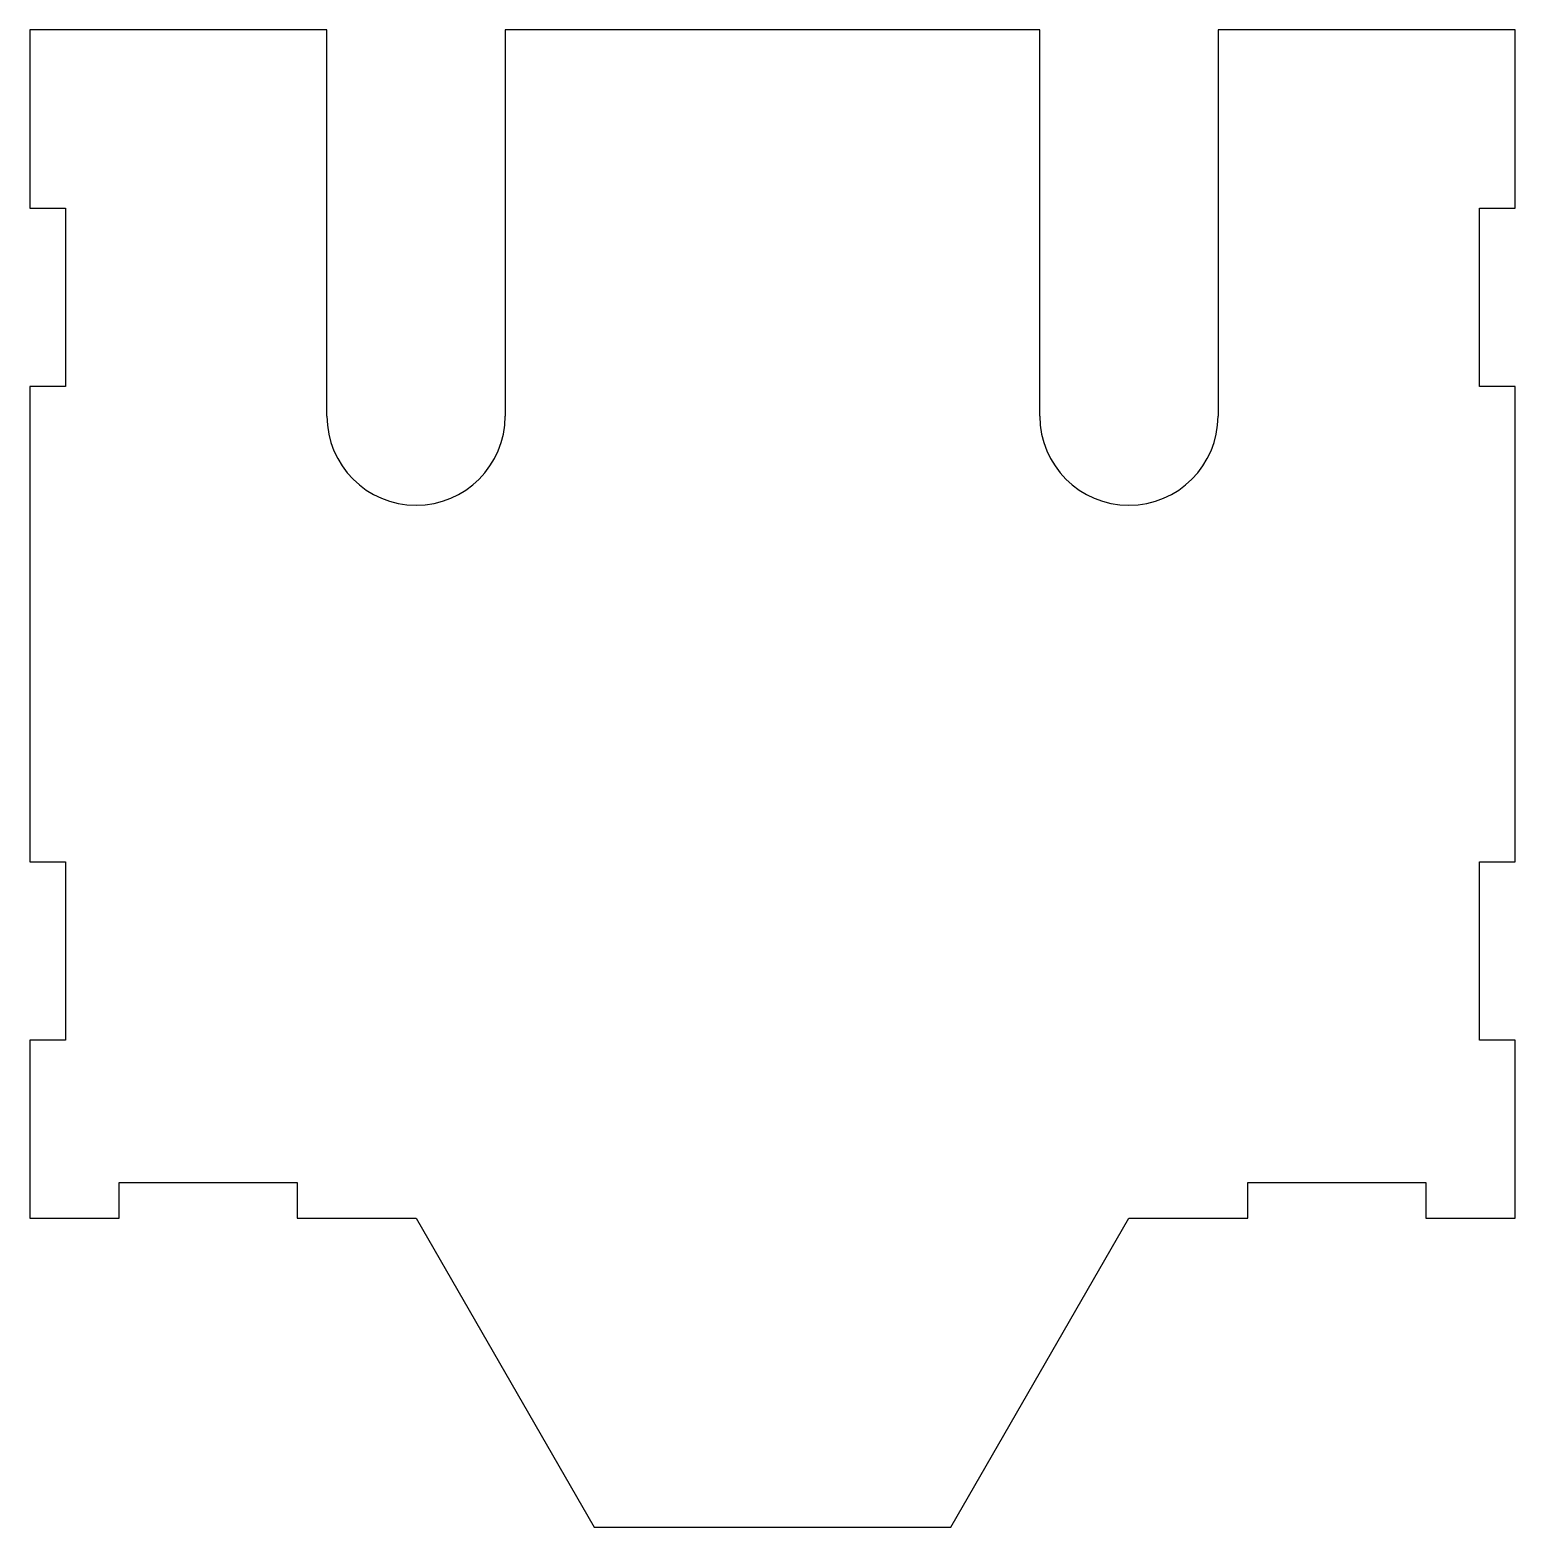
# Model space of a CAD drawing. Header units: millimetres. Extents: x -250 to 0, y -252 to 0.
import ezdxf

# ---------------------------------------------------------------- set-up
doc = ezdxf.new("R2010")
doc.units = ezdxf.units.MM

msp = doc.modelspace()

# ---------------------------------------------------------------- linework, layer by layer
at = {"color": 7, "linetype": 'Continuous', "lineweight": 25}
for p, q in [((-250, 0), (-250, -30)), ((-200, 0), (-250, 0)), ((-200, -65), (-200, 0)), ((-170, 0), (-170, -65)), ((-80, 0), (-170, 0)), ((-80, -65), (-80, 0)), ((-50, 0), (-50, -65)), ((0, 0), (-50, 0)), ((0, -30), (0, 0)), ((-250, -30), (-244, -30)), ((-244, -30), (-244, -60)), ((-6, -30), (0, -30)), ((-6, -60), (-6, -30)), ((-250, -60), (-250, -140)), ((-244, -60), (-250, -60)), ((0, -60), (-6, -60)), ((0, -140), (0, -60)), ((-250, -140), (-244, -140)), ((-244, -140), (-244, -170)), ((-6, -140), (0, -140)), ((-6, -170), (-6, -140)), ((-250, -170), (-250, -200)), ((-244, -170), (-250, -170)), ((0, -170), (-6, -170)), ((0, -200), (0, -170)), ((-235, -194), (-205, -194)), ((-235, -200), (-235, -194)), ((-205, -194), (-205, -200)), ((-45, -194), (-15, -194)), ((-45, -200), (-45, -194)), ((-15, -194), (-15, -200)), ((-250, -200), (-235, -200)), ((-205, -200), (-185, -200)), ((-185, -200), (-155, -251.96)), ((-95, -251.96), (-65, -200)), ((-65, -200), (-45, -200)), ((-15, -200), (0, -200)), ((-155, -251.96), (-95, -251.96))]:
    msp.add_line(p, q, dxfattribs=at)
for centre in [(-185, -65), (-65, -65)]:
    msp.add_arc(centre, 15, 180, 0, dxfattribs=at)

doc.saveas('drawing.dxf')
